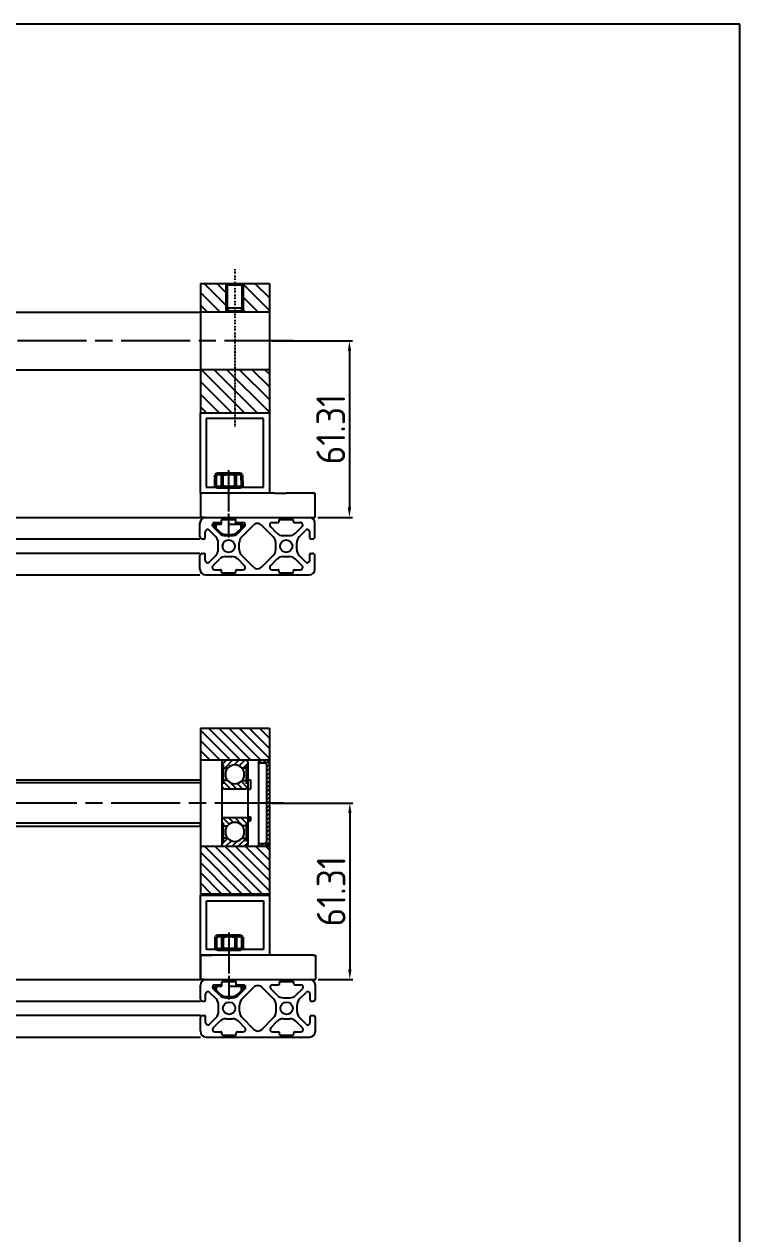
# Model space of a CAD drawing. Header units: millimetres. Extents: x 825 to 4294, y 1031 to 3282.
# Drawn here: x 4045.5 to 4294.4, y 2854.2 to 3274.6 of the extents above; entities that cross this region are included whole.
import ezdxf

# ---------------------------------------------------------------- set-up
doc = ezdxf.new("R2010")
doc.units = ezdxf.units.MM
for name, pattern in [('ACAD_ISO08W100', [36, 24, -3, 6, -3]), ('AM_ISO08W050', [18, 12, -1.5, 3, -1.5]), ('AM_ISO08W050x2', [9, 6, -0.75, 1.5, -0.75]), ('AUSGEZOGEN', [0]), ('PHL_THICK', [0]), ('STRICHPUNKT', [1, 0.5, -0.25, 0, -0.25])]:
    doc.linetypes.add(name, pattern=pattern)
for name, color, linetype, lineweight in [('AM_0N', 7, 'Continuous', 50), ('AM_5', 3, 'Continuous', 25), ('AM_7N', 4, 'AM_ISO08W050', 25), ('linie4fun', 6, 'Continuous', 25)]:
    doc.layers.add(name, color=color, linetype=linetype, lineweight=lineweight)
for name, color, linetype in [('L2STAR', 2, 'AUSGEZOGEN'), ('L5STAR', 7, 'AUSGEZOGEN'), ('M2STAR', 2, 'STRICHPUNKT'), ('osie', 221, 'ACAD_ISO08W100'), ('PROJECTION', 7, 'Continuous'), ('S2STAR', 2, 'AUSGEZOGEN')]:
    doc.layers.add(name, color=color, linetype=linetype)
doc.styles.get("Standard").update_dxf_attribs({"font": 'geniso.shx'})
doc.dimstyles.new('AM_ISO$0', dxfattribs={"dimtxt": 3.5, "dimasz": 3.5, "dimexe": 1, "dimexo": 1, "dimgap": 1.5, "dimtad": 1, "dimdsep": 46, "dimtxsty": 'Standard', "dimcen": 0, "dimclrd": 256, "dimclre": 256, "dimclrt": 2, "dimadec": 0, "dimazin": 2, "dimtp": 0.1, "dimtm": 0.1, "dimtfac": 0.71, "dimtdec": 3, "dimtmove": 0, "dimatfit": 3, "dimfxl": 1, "dimlwd": -1, "dimlwe": -1, "dimarcsym": 1})

# ---------------------------------------------------------------- blocks, each defined once
blk = doc.blocks.new('*D91')
at = {"layer": 'AM_5', "linetype": 'ByBlock', "transparency": 16777216}
for p, q in [((4131.74, 3003.85), (4159.74, 3003.85)), ((4158.74, 3000.35), (4158.74, 2946.03)), ((4147.74, 2942.53), (4159.74, 2942.53))]:
    blk.add_line(p, q, dxfattribs=at)
at = {"layer": 'AM_5', "transparency": 16777216}
for points in [[(4158.16, 3000.35), (4159.33, 3000.35), (4158.74, 3003.85)], [(4158.16, 2946.03), (4159.33, 2946.03), (4158.74, 2942.53)]]:
    blk.add_solid(points, dxfattribs=at)
at = {"layer": 'DEFPOINTS', "color": 0, "transparency": 16777216}
for p in [(4130.74, 3003.85), (4146.74, 2942.53), (4158.74, 2942.53)]:
    blk.add_point(p, dxfattribs=at)
at = {"layer": 'AM_5', "color": 2, "transparency": 16777216, "insert": (4152.24, 2973.19), "char_height": 10, "attachment_point": 5, "rotation": 90}
blk.add_mtext('61.31', dxfattribs=at)
blk = doc.blocks.new('*D92')
at = {"layer": 'AM_5', "linetype": 'ByBlock', "transparency": 16777216}
for p, q in [((4131.74, 3164.46), (4159.61, 3164.46)), ((4158.61, 3160.96), (4158.61, 3106.65)), ((4147.61, 3103.15), (4159.61, 3103.15))]:
    blk.add_line(p, q, dxfattribs=at)
at = {"layer": 'AM_5', "transparency": 16777216}
for points in [[(4158.02, 3160.96), (4159.19, 3160.96), (4158.61, 3164.46)], [(4158.02, 3106.65), (4159.19, 3106.65), (4158.61, 3103.15)]]:
    blk.add_solid(points, dxfattribs=at)
at = {"layer": 'DEFPOINTS', "color": 0, "transparency": 16777216}
for p in [(4130.74, 3164.46), (4146.61, 3103.15), (4158.61, 3103.15)]:
    blk.add_point(p, dxfattribs=at)
at = {"layer": 'AM_5', "color": 2, "transparency": 16777216, "insert": (4152.11, 3133.8), "char_height": 10, "attachment_point": 5, "rotation": 90}
blk.add_mtext('61.31', dxfattribs=at)

msp = doc.modelspace()

# ---------------------------------------------------------------- linework, layer by layer
for p, q in [((4294.37811, 3274.55207), (3453.37811, 3274.55207)), ((4294.37811, 2085.55207), (4294.37811, 3274.55207))]:
    msp.add_line(p, q)
at = {"layer": 'AM_0N'}
for p, q in [((4111.98925, 3117.95005), (4112.60884, 3118.30871)), ((4111.99375, 3113.96597), (4111.98925, 3117.95005)), ((4112.60884, 3118.30871), (4120.60884, 3118.31775)), ((4114.30375, 3113.96858), (4114.29925, 3117.95266)), ((4118.92375, 3113.9738), (4118.91924, 3117.95788)), ((4121.22924, 3117.96049), (4120.60884, 3118.31775)), ((4121.23374, 3113.97641), (4121.22924, 3117.96049)), ((4111.99375, 3113.96597), (4112.61415, 3113.60871)), ((4112.61415, 3113.60871), (4120.61415, 3113.61775)), ((4121.23374, 3113.97641), (4120.61415, 3113.61775)), ((4112.12469, 2957.34488), (4112.74428, 2957.70353)), ((4112.12919, 2953.36079), (4112.12469, 2957.34488)), ((4112.74428, 2957.70353), (4120.74428, 2957.71258)), ((4114.43919, 2953.3634), (4114.43469, 2957.34749)), ((4119.05919, 2953.36863), (4119.05469, 2957.35271)), ((4121.36468, 2957.35532), (4120.74428, 2957.71258)), ((4121.36919, 2953.37124), (4121.36468, 2957.35532)), ((4112.12919, 2953.36079), (4112.7496, 2953.00354)), ((4112.7496, 2953.00354), (4120.74959, 2953.01258)), ((4121.36919, 2953.37124), (4120.74959, 2953.01258))]:
    msp.add_line(p, q, dxfattribs=at)
for centre, radius, start, end in [((4113.14615, 3116.26695), 2.04236, 55.6262891, 115.6262891), ((4116.61747, 3110.68071), 7.63252, 72.4477897, 107.6817274), ((4120.07615, 3116.27478), 2.04236, 64.5032279, 124.5032279), ((4113.14685, 3115.65168), 2.04236, 244.5032279, 304.5032279), ((4116.60553, 3121.24575), 7.63252, 252.4477897, 287.6817274), ((4120.07684, 3115.65951), 2.04236, 235.6262891, 295.6262891), ((4113.28159, 2955.66178), 2.04236, 55.6262891, 115.6262891), ((4116.75291, 2950.07554), 7.63252, 72.4477897, 107.6817274), ((4120.21159, 2955.66961), 2.04236, 64.5032279, 124.5032279), ((4113.28229, 2955.04651), 2.04236, 244.5032279, 304.5032279), ((4116.74097, 2960.64058), 7.63252, 252.4477897, 287.6817274), ((4120.21228, 2955.05434), 2.04236, 235.6262891, 295.6262891)]:
    msp.add_arc(centre, radius, start, end, dxfattribs=at)
at = {"layer": 'AM_7N', "linetype": 'AM_ISO08W050x2'}
for p, q in [((4116.66007, 3096.21259), (4116.63373, 3119.51328)), ((4116.79551, 2935.60742), (4116.76917, 2958.90811))]:
    msp.add_line(p, q, dxfattribs=at)
at = {"layer": 'L2STAR'}
for p, q in [((4115.74329, 3183.95667), (4115.74329, 3184.45667)), ((4116.24329, 3175.45667), (4116.24329, 3184.45667)), ((4121.24329, 3175.45667), (4121.24329, 3184.45667)), ((4121.74329, 3183.95667), (4121.74329, 3184.45667)), ((4115.74329, 3174.45667), (4115.74329, 3175.95667)), ((4121.74329, 3174.45667), (4121.74329, 3175.95667))]:
    msp.add_line(p, q, dxfattribs=at)
at = {"layer": 'L5STAR'}
for p, q in [((4106.74329, 3184.45667), (4106.74329, 3139.45667)), ((4106.74329, 3184.45667), (4130.74329, 3184.45667)), ((4116.24329, 3184.45667), (4115.74329, 3183.95667)), ((4115.74329, 3183.95667), (4121.74329, 3183.95667)), ((4115.74329, 3175.95667), (4115.74329, 3183.95667)), ((4121.24329, 3184.45667), (4121.74329, 3183.95667)), ((4121.74329, 3175.95667), (4121.74329, 3183.95667)), ((4130.74329, 3184.45667), (4130.74329, 3139.45667)), ((4130.74329, 3174.45667), (4106.74329, 3174.45667)), ((4115.74329, 3175.95667), (4116.74329, 3174.95667)), ((4115.74329, 3175.95667), (4121.74329, 3175.95667)), ((4116.24329, 3174.45667), (4116.24329, 3175.45667)), ((4116.74329, 3174.95667), (4120.74329, 3174.95667)), ((4121.74329, 3175.95667), (4120.74329, 3174.95667)), ((4121.24329, 3174.45667), (4121.24329, 3175.45667)), ((4130.74329, 3154.45667), (4106.74329, 3154.45667)), ((4106.74329, 3139.45667), (4130.74329, 3139.45667)), ((4106.74329, 3029.845), (4106.74329, 2971.845)), ((4106.74329, 3029.845), (4130.74329, 3029.845)), ((4130.74329, 3029.845), (4130.74329, 2971.845)), ((4106.74329, 3018.845), (4130.74329, 3018.845)), ((4127.44329, 3018.845), (4126.94329, 3018.345)), ((4114.24329, 3018.245), (4114.24329, 3015.99787)), ((4114.24329, 3015.99787), (4114.24329, 3011.69213)), ((4114.24329, 3015.99787), (4116.24226, 3015.99787)), ((4114.84329, 3010.545), (4114.84329, 3017.145)), ((4123.24329, 3015.99787), (4121.24432, 3015.99787)), ((4122.64329, 3017.145), (4122.64329, 3010.545)), ((4123.24329, 3018.245), (4123.24329, 2989.445)), ((4126.94329, 3018.345), (4126.94329, 2989.345)), ((4126.94329, 3017.845), (4129.24329, 3017.845)), ((4129.74329, 3017.345), (4129.74329, 2990.345)), ((4116.24226, 3011.69213), (4114.24329, 3011.69213)), ((4114.24329, 3011.69213), (4114.24329, 3009.445)), ((4121.24432, 3011.69213), (4123.24329, 3011.69213)), ((4123.24329, 3011.9102), (4124.24329, 3011.9102)), ((4124.24329, 3011.9102), (4124.24329, 3008.645)), ((4114.24329, 3009.445), (4114.24329, 2998.245)), ((4114.84329, 3008.845), (4122.64329, 3008.845)), ((4123.24329, 3008.645), (4124.24329, 3008.645)), ((4114.24329, 2998.245), (4114.24329, 2995.99787)), ((4114.84329, 2998.845), (4122.64329, 2998.845)), ((4123.24329, 2999.045), (4124.24329, 2999.045)), ((4123.24329, 2997.645), (4124.24329, 2997.645)), ((4124.24329, 2999.045), (4124.24329, 2997.645)), ((4114.24329, 2995.99787), (4116.24226, 2995.99787)), ((4114.24329, 2995.99787), (4114.24329, 2991.69213)), ((4114.84329, 2990.545), (4114.84329, 2997.145)), ((4123.24329, 2995.99787), (4121.24432, 2995.99787)), ((4122.64329, 2997.145), (4122.64329, 2990.545)), ((4116.24226, 2991.69213), (4114.24329, 2991.69213)), ((4114.24329, 2991.69213), (4114.24329, 2989.445)), ((4121.24432, 2991.69213), (4123.24329, 2991.69213)), ((4126.94329, 2989.845), (4129.24329, 2989.845)), ((4127.44329, 2988.845), (4126.94329, 2989.345)), ((4106.74329, 2988.845), (4130.74329, 2988.845)), ((4106.74329, 2972.345), (4130.74329, 2972.345)), ((4106.74329, 2971.845), (4130.74329, 2971.845))]:
    msp.add_line(p, q, dxfattribs=at)
at = {"layer": 'L5STAR', "color": 2}
msp.add_line((4114.27142, 2991.69213), (4114.24329, 2991.664), dxfattribs=at)
at = {"layer": 'L5STAR'}
for centre, radius, start, end in [((4114.84329, 3018.245), 0.6, 90, 180), ((4122.64329, 3018.245), 0.6, 0, 90), ((4129.24329, 3017.345), 1.5, 0, 90), ((4118.74329, 3013.845), 3.3, 139.2783329, 220.7216671), ((4118.74329, 3013.845), 3.3, 40.7216671, 139.2783329), ((4118.74329, 3013.845), 3.3, 319.2783329, 40.7216671), ((4129.24329, 3017.345), 0.5, 0, 90), ((4118.74329, 3013.845), 3.3, 220.7216671, 319.2783329), ((4114.84329, 3009.445), 0.6, 180, 270), ((4122.64329, 3009.445), 0.6, 270, 0), ((4114.84329, 2998.245), 0.6, 90, 180), ((4122.64329, 2998.245), 0.6, 0, 90), ((4118.74329, 2993.845), 3.3, 139.2783329, 220.7216671), ((4118.74329, 2993.845), 3.3, 40.7216671, 139.2783329), ((4118.74329, 2993.845), 3.3, 319.2783329, 40.7216671), ((4114.84329, 2989.445), 0.6, 180, 270), ((4118.74329, 2993.845), 3.3, 220.7216671, 319.2783329), ((4122.64329, 2989.445), 0.6, 270, 0), ((4129.24329, 2990.345), 1.5, 270, 0), ((4129.24329, 2990.345), 0.5, 270, 0)]:
    msp.add_arc(centre, radius, start, end, dxfattribs=at)
at = {"layer": 'linie4fun'}
for p, q in [((3810.74329, 3174.45667), (4106.74329, 3174.45667)), ((3810.74329, 3154.45667), (4106.74329, 3154.45667)), ((4106.74329, 3139.45667), (4130.74329, 3139.4944)), ((4106.74329, 3111.61147), (4106.74329, 3139.45667)), ((4108.74329, 3137.45667), (4108.74329, 3113.61147)), ((4128.74329, 3137.45667), (4108.74329, 3137.45667)), ((4108.74329, 3137.45667), (4108.74329, 3113.61147)), ((4128.74329, 3113.61147), (4128.74329, 3137.45667)), ((4130.74329, 3139.4944), (4130.74329, 3111.61147)), ((4106.74329, 3111.61147), (4106.74329, 3115.61147)), ((4106.74329, 3111.61147), (4106.74329, 3113.61147)), ((4106.74329, 3111.61147), (4106.74329, 3103.14509)), ((4132.59718, 3111.61147), (4106.74329, 3111.61147)), ((4108.74329, 3113.61147), (4128.74329, 3113.61147)), ((4132.59718, 3111.61147), (4122.60503, 3111.61147)), ((4132.59718, 3111.61147), (4136.60503, 3111.61147)), ((4146.60503, 3111.61147), (4136.60503, 3111.61147)), ((4145.82904, 3111.61147), (4136.60503, 3111.61147)), ((4145.82904, 3111.61147), (4146.60503, 3111.61147)), ((4146.60503, 3111.61147), (4146.60503, 3103.14509)), ((3810.74329, 3103.14509), (4106.60503, 3103.14509)), ((4106.74329, 3103.14509), (4106.60503, 3103.14509)), ((4108.10503, 3103.14509), (4106.74329, 3103.14509)), ((4108.10503, 3103.14509), (4145.10503, 3103.14509)), ((4145.10503, 3103.14509), (4146.60503, 3103.14509)), ((3810.50897, 3095.87941), (4106.60503, 3095.64509)), ((4106.60503, 3090.64509), (3810.50897, 3090.41078)), ((3810.72522, 3083.14509), (4106.60503, 3083.14509)), ((4106.74329, 3011.845), (3982.78887, 3011.845)), ((4106.74329, 3010.845), (3982.78887, 3010.845)), ((4106.74329, 3011.845), (4106.74329, 2995.845)), ((4106.74329, 3011.845), (4106.74329, 3010.845)), ((4106.82952, 2996.84128), (3982.78887, 2996.84128)), ((3982.78887, 2995.845), (4106.74329, 2995.845)), ((4106.74329, 2995.845), (4106.82952, 2996.84128)), ((4106.74329, 2942.5334), (4106.74329, 2971.845)), ((4108.88155, 2952.99977), (4108.88155, 2969.845)), ((4108.88155, 2969.845), (4128.74329, 2969.845)), ((4128.74329, 2969.845), (4128.74329, 2952.99977)), ((4130.74329, 2971.845), (4130.74329, 2950.99977)), ((4128.74329, 2952.99977), (4108.88155, 2952.99977)), ((4128.74329, 2952.99977), (4108.88155, 2952.99977)), ((4106.88155, 2950.99977), (4106.74329, 2950.99977)), ((4106.74329, 2950.99977), (4106.74329, 2942.5334)), ((4106.74329, 2950.99977), (4110.74329, 2950.99977)), ((4145.9673, 2950.99977), (4106.88155, 2950.99977)), ((4106.88155, 2950.99977), (4108.88155, 2950.99977)), ((4145.9673, 2950.99977), (4146.74329, 2950.99977)), ((4146.74329, 2950.99977), (4146.74329, 2942.5334)), ((3812.82904, 2942.49977), (4106.74329, 2942.5334)), ((4106.88155, 2942.5334), (4106.74329, 2942.5334)), ((4108.24329, 2942.5334), (4106.88155, 2942.5334)), ((4108.24329, 2942.5334), (4145.24329, 2942.5334)), ((4145.24329, 2942.5334), (4146.74329, 2942.5334)), ((3812.82904, 2935.0334), (4106.74329, 2935.0334)), ((4106.74329, 2930.0334), (3812.59473, 2929.79908)), ((3812.89788, 2922.5334), (4106.74329, 2922.5334))]:
    msp.add_line(p, q, dxfattribs=at)
at = {"layer": 'linie4fun', "linetype": 'PHL_THICK'}
for p, q in [((4108.60503, 3103.14509), (4144.60503, 3103.14509)), ((4106.60503, 3096.44509), (4106.60503, 3101.14509)), ((4112.07635, 3096.40098), (4109.82605, 3098.65128)), ((4113.34914, 3097.67377), (4111.09884, 3099.92408)), ((4111.68744, 3101.34509), (4113.80503, 3101.34509)), ((4114.10503, 3101.64509), (4114.10503, 3102.14509)), ((4114.40503, 3102.44509), (4118.80503, 3102.44509)), ((4119.10503, 3101.64509), (4119.10503, 3102.14509)), ((4119.40503, 3101.34509), (4121.52262, 3101.34509)), ((4119.86092, 3097.67377), (4122.11122, 3099.92408)), ((4121.13371, 3096.40098), (4125.19082, 3100.45809)), ((4132.07635, 3096.40098), (4128.01924, 3100.45809)), ((4133.34914, 3097.67377), (4131.09884, 3099.92408)), ((4131.68744, 3101.34509), (4133.80503, 3101.34509)), ((4134.10503, 3101.64509), (4134.10503, 3102.14509)), ((4134.40503, 3102.44509), (4138.80503, 3102.44509)), ((4139.10503, 3101.64509), (4139.10503, 3102.14509)), ((4139.40503, 3101.34509), (4141.52262, 3101.34509)), ((4139.86092, 3097.67377), (4142.11122, 3099.92408)), ((4141.13371, 3096.40098), (4143.38401, 3098.65128)), ((4146.60503, 3096.44509), (4146.60503, 3101.14509)), ((4107.40503, 3095.64509), (4108.10503, 3095.64509)), ((4108.40503, 3095.94509), (4108.40503, 3098.06268)), ((4112.95503, 3092.01053), (4112.95503, 3094.27966)), ((4115.47046, 3096.79509), (4117.7396, 3096.79509)), ((4120.25503, 3092.01053), (4120.25503, 3094.27966)), ((4132.95503, 3092.01053), (4132.95503, 3094.27966)), ((4135.47046, 3096.79509), (4137.7396, 3096.79509)), ((4140.25503, 3092.01053), (4140.25503, 3094.27966)), ((4144.80503, 3095.94509), (4144.80503, 3098.06268)), ((4145.10503, 3095.64509), (4145.80503, 3095.64509)), ((4107.40503, 3090.64509), (4108.10503, 3090.64509)), ((4108.40503, 3088.2275), (4108.40503, 3090.34509)), ((4144.80503, 3088.2275), (4144.80503, 3090.34509)), ((4145.10503, 3090.64509), (4145.80503, 3090.64509)), ((4106.60503, 3085.14509), (4106.60503, 3089.84509)), ((4109.82605, 3087.6389), (4112.07635, 3089.8892)), ((4111.09884, 3086.36611), (4113.34914, 3088.61641)), ((4115.47046, 3089.49509), (4117.7396, 3089.49509)), ((4122.11122, 3086.36611), (4119.86092, 3088.61641)), ((4125.19082, 3085.8321), (4121.13371, 3089.88921)), ((4128.01924, 3085.8321), (4132.07635, 3089.88921)), ((4131.09884, 3086.36611), (4133.34914, 3088.61641)), ((4135.47046, 3089.49509), (4137.7396, 3089.49509)), ((4142.11122, 3086.36611), (4139.86092, 3088.61641)), ((4143.38401, 3087.6389), (4141.13371, 3089.8892)), ((4146.60503, 3085.14509), (4146.60503, 3089.84509)), ((4108.60503, 3083.14509), (4144.60503, 3083.14509)), ((4111.68744, 3084.94509), (4113.80503, 3084.94509)), ((4114.10503, 3084.14509), (4114.10503, 3084.64509)), ((4114.40503, 3083.84509), (4118.80503, 3083.84509)), ((4119.10503, 3084.14509), (4119.10503, 3084.64509)), ((4119.40503, 3084.94509), (4121.52262, 3084.94509)), ((4131.68744, 3084.94509), (4133.80503, 3084.94509)), ((4134.10503, 3084.14509), (4134.10503, 3084.64509)), ((4134.40503, 3083.84509), (4138.80503, 3083.84509)), ((4139.10503, 3084.14509), (4139.10503, 3084.64509)), ((4139.40503, 3084.94509), (4141.52262, 3084.94509)), ((4106.74329, 2935.8334), (4106.74329, 2940.5334)), ((4108.74329, 2942.5334), (4144.74329, 2942.5334)), ((4113.4874, 2937.06208), (4111.2371, 2939.31238)), ((4111.8257, 2940.7334), (4113.94329, 2940.7334)), ((4114.24329, 2941.0334), (4114.24329, 2941.5334)), ((4114.54329, 2941.8334), (4118.94329, 2941.8334)), ((4119.24329, 2941.0334), (4119.24329, 2941.5334)), ((4119.54329, 2940.7334), (4121.66088, 2940.7334)), ((4119.99918, 2937.06208), (4122.24948, 2939.31238)), ((4121.27197, 2935.78929), (4125.32907, 2939.84639)), ((4132.21461, 2935.78929), (4128.1575, 2939.84639)), ((4133.4874, 2937.06208), (4131.2371, 2939.31238)), ((4131.8257, 2940.7334), (4133.94329, 2940.7334)), ((4134.24329, 2941.0334), (4134.24329, 2941.5334)), ((4134.54329, 2941.8334), (4138.94329, 2941.8334)), ((4139.24329, 2941.0334), (4139.24329, 2941.5334)), ((4139.54329, 2940.7334), (4141.66088, 2940.7334)), ((4139.99918, 2937.06208), (4142.24948, 2939.31238)), ((4146.74329, 2935.8334), (4146.74329, 2940.5334)), ((4107.54329, 2935.0334), (4108.24329, 2935.0334)), ((4108.54329, 2935.3334), (4108.54329, 2937.45099)), ((4112.21461, 2935.78929), (4109.9643, 2938.03959)), ((4115.60872, 2936.1834), (4117.87786, 2936.1834)), ((4135.60872, 2936.1834), (4137.87786, 2936.1834)), ((4141.27197, 2935.78929), (4143.52227, 2938.03959)), ((4144.94329, 2935.3334), (4144.94329, 2937.45099)), ((4145.24329, 2935.0334), (4145.94329, 2935.0334)), ((4113.09329, 2931.39883), (4113.09329, 2933.66796)), ((4120.39329, 2931.39883), (4120.39329, 2933.66796)), ((4133.09329, 2931.39883), (4133.09329, 2933.66796)), ((4140.39329, 2931.39883), (4140.39329, 2933.66796)), ((4106.74329, 2924.5334), (4106.74329, 2929.2334)), ((4107.54329, 2930.0334), (4108.24329, 2930.0334)), ((4108.54329, 2927.61581), (4108.54329, 2929.7334)), ((4109.9643, 2927.02721), (4112.21461, 2929.27751)), ((4111.2371, 2925.75441), (4113.4874, 2928.00472)), ((4115.60872, 2928.8834), (4117.87786, 2928.8834)), ((4122.24948, 2925.75441), (4119.99918, 2928.00472)), ((4125.32907, 2925.2204), (4121.27197, 2929.27751)), ((4128.1575, 2925.2204), (4132.21461, 2929.27751)), ((4131.2371, 2925.75441), (4133.4874, 2928.00472)), ((4135.60872, 2928.8834), (4137.87786, 2928.8834)), ((4142.24948, 2925.75441), (4139.99918, 2928.00472)), ((4143.52227, 2927.02721), (4141.27197, 2929.27751)), ((4144.94329, 2927.61581), (4144.94329, 2929.7334)), ((4145.24329, 2930.0334), (4145.94329, 2930.0334)), ((4146.74329, 2924.5334), (4146.74329, 2929.2334)), ((4108.74329, 2922.5334), (4144.74329, 2922.5334)), ((4111.8257, 2924.3334), (4113.94329, 2924.3334)), ((4114.24329, 2923.5334), (4114.24329, 2924.0334)), ((4114.54329, 2923.2334), (4118.94329, 2923.2334)), ((4119.24329, 2923.5334), (4119.24329, 2924.0334)), ((4119.54329, 2924.3334), (4121.66088, 2924.3334)), ((4131.8257, 2924.3334), (4133.94329, 2924.3334)), ((4134.24329, 2923.5334), (4134.24329, 2924.0334)), ((4134.54329, 2923.2334), (4138.94329, 2923.2334)), ((4139.24329, 2923.5334), (4139.24329, 2924.0334)), ((4139.54329, 2924.3334), (4141.66088, 2924.3334))]:
    msp.add_line(p, q, dxfattribs=at)
for centre in [(4116.60503, 3093.14509), (4136.60503, 3093.14509), (4116.74329, 2932.5334), (4136.74329, 2932.5334)]:
    msp.add_circle(centre, 2.15, dxfattribs=at)
for centre, radius, start, end in [((4108.60503, 3101.14509), 2, 90, 180), ((4144.60503, 3101.14509), 2, 0, 90), ((4109.23744, 3098.06268), 0.83241, 44.999975, 180), ((4111.68744, 3100.51268), 0.83241, 89.9999893, 225.0000013), ((4113.80503, 3101.64509), 0.3, 269.9999636, 0), ((4114.40503, 3102.14509), 0.3, 89.9999636, 180), ((4118.80503, 3102.14509), 0.3, 0, 90.0000307), ((4119.40503, 3101.64509), 0.3, 180, 270.0000422), ((4121.52262, 3100.51268), 0.83241, 315.0000002, 90.0000087), ((4126.60503, 3099.04387), 2, 44.9999971, 135.0000044), ((4131.68744, 3100.51268), 0.83241, 89.9999893, 225.0000013), ((4133.80503, 3101.64509), 0.3, 269.9999636, 0), ((4134.40503, 3102.14509), 0.3, 89.9999636, 180), ((4138.80503, 3102.14509), 0.3, 0, 90.0000307), ((4139.40503, 3101.64509), 0.3, 180, 270.0000422), ((4141.52262, 3100.51268), 0.83241, 315.0000002, 90.0000087), ((4143.97262, 3098.06268), 0.83241, 0, 135.0000245), ((4107.40503, 3096.44509), 0.8, 180, 269.9999454), ((4108.10503, 3095.94509), 0.3, 270, 0), ((4109.95503, 3094.27966), 3, 0, 45.0000033), ((4115.47046, 3099.79509), 3, 225.0000033, 269.9999973), ((4117.7396, 3099.79509), 3, 270.0000033, 315.0000036), ((4123.25503, 3094.27966), 3, 135.0000005, 180), ((4129.95503, 3094.27966), 3, 0, 45.0000005), ((4135.47046, 3099.79509), 3, 224.9999968, 269.9999973), ((4137.7396, 3099.79509), 3, 270.0000033, 314.9999972), ((4143.25503, 3094.27966), 3, 134.9999965, 180), ((4145.10503, 3095.94509), 0.3, 180, 270), ((4145.80503, 3096.44509), 0.8, 270.0000546, 0), ((4107.40503, 3089.84509), 0.8, 90.0000546, 180), ((4108.10503, 3090.34509), 0.3, 0, 90), ((4109.95503, 3092.01053), 3, 314.9999965, 0), ((4123.25503, 3092.01053), 3, 180, 224.999999), ((4129.95503, 3092.01053), 3, 315, 0), ((4143.25503, 3092.01053), 3, 180, 225.0000033), ((4145.10503, 3090.34509), 0.3, 90, 180), ((4145.80503, 3089.84509), 0.8, 0, 89.9999454), ((4109.23744, 3088.2275), 0.83241, 180, 315.0000245), ((4111.68744, 3085.7775), 0.83241, 135.0000002, 270.0000087), ((4115.47046, 3086.49509), 3, 90.0000033, 134.9999972), ((4117.7396, 3086.49509), 3, 44.9999968, 89.9999973), ((4121.52262, 3085.7775), 0.83241, 269.9999893, 45.0000013), ((4126.60503, 3087.24631), 2, 224.9999998, 314.9999987), ((4131.68744, 3085.7775), 0.83241, 135.0000002, 270.0000087), ((4135.47046, 3086.49509), 3, 90.0000033, 135.0000036), ((4137.7396, 3086.49509), 3, 45.0000033, 89.9999973), ((4141.52262, 3085.7775), 0.83241, 269.9999893, 45.0000013), ((4143.97262, 3088.2275), 0.83241, 224.999975, 0), ((4108.60503, 3085.14509), 2, 180, 270), ((4113.80503, 3084.64509), 0.3, 0, 90.0000422), ((4114.40503, 3084.14509), 0.3, 180, 270.0000307), ((4118.80503, 3084.14509), 0.3, 269.9999636, 0), ((4119.40503, 3084.64509), 0.3, 89.9999636, 180), ((4133.80503, 3084.64509), 0.3, 0, 90.0000422), ((4134.40503, 3084.14509), 0.3, 180, 270.0000307), ((4138.80503, 3084.14509), 0.3, 269.9999636, 0), ((4139.40503, 3084.64509), 0.3, 89.9999636, 180), ((4144.60503, 3085.14509), 2, 270, 0), ((4108.74329, 2940.5334), 2, 90, 180), ((4111.8257, 2939.90099), 0.83241, 89.9999893, 225.0000013), ((4113.94329, 2941.0334), 0.3, 269.9999636, 0), ((4114.54329, 2941.5334), 0.3, 89.9999636, 180), ((4118.94329, 2941.5334), 0.3, 0, 90.0000307), ((4119.54329, 2941.0334), 0.3, 180, 270.0000422), ((4121.66088, 2939.90099), 0.83241, 315.0000002, 90.0000087), ((4126.74329, 2938.43218), 2, 44.9999971, 135.0000044), ((4131.8257, 2939.90099), 0.83241, 89.9999893, 225.0000013), ((4133.94329, 2941.0334), 0.3, 269.9999636, 0), ((4134.54329, 2941.5334), 0.3, 89.9999636, 180), ((4138.94329, 2941.5334), 0.3, 0, 90.0000307), ((4139.54329, 2941.0334), 0.3, 180, 270.0000422), ((4141.66088, 2939.90099), 0.83241, 315.0000002, 90.0000087), ((4144.74329, 2940.5334), 2, 0, 90), ((4107.54329, 2935.8334), 0.8, 180, 269.9999454), ((4108.24329, 2935.3334), 0.3, 270, 0), ((4109.3757, 2937.45099), 0.83241, 44.999975, 180), ((4110.09329, 2933.66796), 3, 0, 45.0000033), ((4115.60872, 2939.1834), 3, 225.0000033, 269.9999973), ((4117.87786, 2939.1834), 3, 270.0000033, 315.0000036), ((4123.39329, 2933.66796), 3, 135.0000005, 180), ((4130.09329, 2933.66796), 3, 0, 45.0000005), ((4135.60872, 2939.1834), 3, 224.9999968, 269.9999973), ((4137.87786, 2939.1834), 3, 270.0000033, 314.9999972), ((4143.39329, 2933.66796), 3, 134.9999965, 180), ((4144.11088, 2937.45099), 0.83241, 0, 135.0000245), ((4145.24329, 2935.3334), 0.3, 180, 270), ((4145.94329, 2935.8334), 0.8, 270.0000546, 0), ((4110.09329, 2931.39883), 3, 314.9999965, 0), ((4123.39329, 2931.39883), 3, 180, 224.999999), ((4130.09329, 2931.39883), 3, 315, 0), ((4143.39329, 2931.39883), 3, 180, 225.0000033), ((4107.54329, 2929.2334), 0.8, 90.0000546, 180), ((4108.24329, 2929.7334), 0.3, 0, 90), ((4109.3757, 2927.61581), 0.83241, 180, 315.0000245), ((4115.60872, 2925.8834), 3, 90.0000033, 134.9999972), ((4117.87786, 2925.8834), 3, 44.9999968, 89.9999973), ((4135.60872, 2925.8834), 3, 90.0000033, 135.0000036), ((4137.87786, 2925.8834), 3, 45.0000033, 89.9999973), ((4144.11088, 2927.61581), 0.83241, 224.999975, 0), ((4145.24329, 2929.7334), 0.3, 90, 180), ((4145.94329, 2929.2334), 0.8, 0, 89.9999454), ((4108.74329, 2924.5334), 2, 180, 270), ((4111.8257, 2925.16581), 0.83241, 135.0000002, 270.0000087), ((4113.94329, 2924.0334), 0.3, 0, 90.0000422), ((4114.54329, 2923.5334), 0.3, 180, 270.0000307), ((4118.94329, 2923.5334), 0.3, 269.9999636, 0), ((4119.54329, 2924.0334), 0.3, 89.9999636, 180), ((4121.66088, 2925.16581), 0.83241, 269.9999893, 45.0000013), ((4126.74329, 2926.63462), 2, 224.9999998, 314.9999987), ((4131.8257, 2925.16581), 0.83241, 135.0000002, 270.0000087), ((4133.94329, 2924.0334), 0.3, 0, 90.0000422), ((4134.54329, 2923.5334), 0.3, 180, 270.0000307), ((4138.94329, 2923.5334), 0.3, 269.9999636, 0), ((4139.54329, 2924.0334), 0.3, 89.9999636, 180), ((4141.66088, 2925.16581), 0.83241, 269.9999893, 45.0000013), ((4144.74329, 2924.5334), 2, 270, 0)]:
    msp.add_arc(centre, radius, start, end, dxfattribs=at)
at = {"layer": 'M2STAR'}
msp.add_line((4118.74329, 3189.45667), (4118.74329, 3134.45667), dxfattribs=at)
at = {"layer": 'osie'}
for p, q in [((4139.18853, 3164.45667), (3774.70764, 3164.45667)), ((4135.74329, 3003.845), (3761.88237, 3003.845))]:
    msp.add_line(p, q, dxfattribs=at)
at = {"layer": 'PROJECTION', "color": 7, "linetype": 'PHL_THICK'}
for p, q in [((4111.5969, 3100.84133), (4112.26677, 3100.84133)), ((4111.5969, 3100.04839), (4111.5969, 3100.84133)), ((4111.59891, 3100.01675), (4111.5969, 3100.04839)), ((4111.60533, 3099.98418), (4111.59891, 3100.01675)), ((4111.6163, 3099.95183), (4111.60533, 3099.98418)), ((4111.63185, 3099.92089), (4111.6163, 3099.95183)), ((4111.65148, 3099.89247), (4111.63185, 3099.92089)), ((4111.67437, 3099.86746), (4111.65148, 3099.89247)), ((4112.26677, 3099.30258), (4111.67437, 3099.86746)), ((4112.26677, 3100.84133), (4114.0969, 3100.84133)), ((4112.26677, 3099.30258), (4112.26677, 3100.84133)), ((4113.55919, 3098.07019), (4112.26677, 3099.30258)), ((4114.0969, 3100.84133), (4114.0969, 3102.19133)), ((4114.3469, 3102.44133), (4118.8469, 3102.44133)), ((4116.6469, 3100.84133), (4121.5969, 3100.84133)), ((4118.89804, 3102.43617), (4118.8469, 3102.44133)), ((4118.94428, 3102.42176), (4118.89804, 3102.43617)), ((4118.9852, 3102.39959), (4118.94428, 3102.42176)), ((4119.0199, 3102.37181), (4118.9852, 3102.39959)), ((4119.04823, 3102.33952), (4119.0199, 3102.37181)), ((4119.06987, 3102.30416), (4119.04823, 3102.33952)), ((4119.08504, 3102.26689), (4119.06987, 3102.30416)), ((4119.09397, 3102.2289), (4119.08504, 3102.26689)), ((4119.0969, 3102.19133), (4119.09397, 3102.2289)), ((4119.0969, 3100.84133), (4119.0969, 3102.19133)), ((4119.6346, 3098.07019), (4120.92703, 3099.30258)), ((4120.92703, 3099.30258), (4120.92703, 3100.84133)), ((4120.92703, 3099.30258), (4121.51942, 3099.86746)), ((4121.51939, 3099.86744), (4121.54365, 3099.89417)), ((4121.54365, 3099.89417), (4121.5632, 3099.9232)), ((4121.5632, 3099.9232), (4121.57837, 3099.95393)), ((4121.57837, 3099.95393), (4121.58866, 3099.98537)), ((4121.58866, 3099.98537), (4121.59486, 3100.01711)), ((4121.59486, 3100.01711), (4121.5969, 3100.04839)), ((4121.5969, 3100.04839), (4121.5969, 3100.84133)), ((4115.62949, 3097.24133), (4117.56431, 3097.24133)), ((4111.73234, 2940.23616), (4112.40221, 2940.23616)), ((4111.73234, 2939.44321), (4111.73234, 2940.23616)), ((4111.73435, 2939.41158), (4111.73234, 2939.44321)), ((4111.74078, 2939.379), (4111.73435, 2939.41158)), ((4111.75174, 2939.34666), (4111.74078, 2939.379)), ((4111.76729, 2939.31572), (4111.75174, 2939.34666)), ((4111.78692, 2939.2873), (4111.76729, 2939.31572)), ((4111.80982, 2939.26228), (4111.78692, 2939.2873)), ((4112.40221, 2938.6974), (4111.80982, 2939.26228)), ((4112.40221, 2940.23616), (4114.23234, 2940.23616)), ((4112.40221, 2938.6974), (4112.40221, 2940.23616)), ((4113.69463, 2937.46501), (4112.40221, 2938.6974)), ((4114.23234, 2940.23616), (4114.23234, 2941.58616)), ((4114.48234, 2941.83616), (4118.98234, 2941.83616)), ((4116.78234, 2940.23616), (4121.73234, 2940.23616)), ((4119.03348, 2941.83099), (4118.98234, 2941.83616)), ((4119.07972, 2941.81659), (4119.03348, 2941.83099)), ((4119.12064, 2941.79442), (4119.07972, 2941.81659)), ((4119.15534, 2941.76663), (4119.12064, 2941.79442)), ((4119.18367, 2941.73434), (4119.15534, 2941.76663)), ((4119.20531, 2941.69898), (4119.18367, 2941.73434)), ((4119.22048, 2941.66172), (4119.20531, 2941.69898)), ((4119.22941, 2941.62373), (4119.22048, 2941.66172)), ((4119.23234, 2941.58616), (4119.22941, 2941.62373)), ((4119.23234, 2940.23616), (4119.23234, 2941.58616)), ((4119.77005, 2937.46501), (4121.06247, 2938.6974)), ((4121.06247, 2938.6974), (4121.06247, 2940.23616)), ((4121.06247, 2938.6974), (4121.65486, 2939.26228)), ((4121.65483, 2939.26227), (4121.6791, 2939.28899)), ((4121.6791, 2939.28899), (4121.69864, 2939.31803)), ((4121.69864, 2939.31803), (4121.71381, 2939.34876)), ((4121.71381, 2939.34876), (4121.72411, 2939.3802)), ((4121.72411, 2939.3802), (4121.73031, 2939.41193)), ((4121.73031, 2939.41193), (4121.73234, 2939.44321)), ((4121.73234, 2939.44321), (4121.73234, 2940.23616)), ((4115.76493, 2936.63616), (4117.69975, 2936.63616))]:
    msp.add_line(p, q, dxfattribs=at)
for centre, radius, start, end in [((4114.3469, 3102.19133), 0.25, 90, 180), ((4115.62949, 3100.24133), 3, 226.3620774, 269.9999998), ((4117.56431, 3100.24133), 3, 270.0000002, 313.6379226), ((4114.48234, 2941.58616), 0.25, 90, 180), ((4115.76493, 2939.63616), 3, 226.3620774, 269.9999998), ((4117.69975, 2939.63616), 3, 270.0000002, 313.6379226)]:
    msp.add_arc(centre, radius, start, end, dxfattribs=at)
at = {"layer": 'S2STAR'}
for p, q in [((4115.74329, 3176.7754), (4108.06202, 3184.45667)), ((4115.74329, 3181.19482), (4112.48144, 3184.45667)), ((4130.74329, 3175.03365), (4121.74329, 3184.03365)), ((4130.74329, 3179.45307), (4125.73969, 3184.45667)), ((4113.64261, 3174.45667), (4106.74329, 3181.35598)), ((4126.90086, 3174.45667), (4121.74329, 3179.61424)), ((4109.22319, 3174.45667), (4106.74329, 3176.93657)), ((4122.48144, 3174.45667), (4121.36236, 3175.57574)), ((4122.1261, 3139.45667), (4107.1261, 3154.45667)), ((4126.54552, 3139.45667), (4111.54552, 3154.45667)), ((4130.74329, 3139.67831), (4115.96494, 3154.45667)), ((4130.74329, 3144.09773), (4120.38435, 3154.45667)), ((4130.74329, 3148.51715), (4124.80377, 3154.45667)), ((4130.74329, 3152.93657), (4129.22319, 3154.45667)), ((4117.70668, 3139.45667), (4106.74329, 3150.42006)), ((4113.28727, 3139.45667), (4106.74329, 3146.00065)), ((4108.86785, 3139.45667), (4106.74329, 3141.58123)), ((4117.09487, 3018.845), (4106.74329, 3029.19659)), ((4120.63041, 3018.845), (4109.63041, 3029.845)), ((4124.16594, 3018.845), (4113.16594, 3029.845)), ((4127.70147, 3018.845), (4116.70147, 3029.845)), ((4130.74329, 3019.33872), (4120.23701, 3029.845)), ((4130.74329, 3022.87426), (4123.77254, 3029.845)), ((4130.74329, 3026.40979), (4127.30808, 3029.845)), ((4113.55934, 3018.845), (4106.74329, 3025.66105)), ((4110.0238, 3018.845), (4106.74329, 3022.12552)), ((4115.96845, 3018.845), (4114.24329, 3017.11984)), ((4118.08977, 3018.845), (4115.24264, 3015.99787)), ((4120.21109, 3018.845), (4118.50219, 3017.13611)), ((4122.33241, 3018.845), (4120.26202, 3016.77462)), ((4127.09497, 3017.845), (4128.09497, 3018.845)), ((4128.50919, 3017.845), (4129.48894, 3018.82475)), ((4123.24329, 3017.63456), (4121.6066, 3015.99787)), ((4129.67524, 3017.59684), (4130.39018, 3018.31177)), ((4129.74329, 3016.25067), (4130.74329, 3017.25067)), ((4129.74329, 3014.83646), (4130.74329, 3015.83646)), ((4129.74329, 3013.42225), (4130.74329, 3014.42225)), ((4117.18165, 3008.845), (4114.33452, 3011.69213)), ((4119.30297, 3008.845), (4117.24131, 3010.90666)), ((4121.42429, 3008.845), (4119.60871, 3010.66059)), ((4123.19086, 3009.19975), (4120.97572, 3011.41489)), ((4123.24329, 3011.26865), (4122.8198, 3011.69213)), ((4129.74329, 3012.00803), (4130.74329, 3013.00803)), ((4129.74329, 3010.59382), (4130.74329, 3011.59382)), ((4129.74329, 3009.17961), (4130.74329, 3010.17961)), ((4115.06033, 3008.845), (4114.24329, 3009.66205)), ((4129.74329, 3007.76539), (4130.74329, 3008.76539)), ((4129.74329, 3006.35118), (4130.74329, 3007.35118)), ((4129.74329, 3004.93697), (4130.74329, 3005.93697)), ((4129.74329, 3003.50879), (4130.74329, 3004.50879)), ((4129.74329, 3002.10854), (4130.74329, 3003.10854)), ((4129.74329, 3000.69433), (4130.74329, 3001.69433)), ((4116.79232, 2996.50641), (4114.53752, 2998.76122)), ((4118.30447, 2997.11558), (4116.57505, 2998.845)), ((4121.5435, 2995.99787), (4118.69637, 2998.845)), ((4123.24329, 2996.41941), (4120.81769, 2998.845)), ((4123.24329, 2998.56282), (4123.72547, 2999.045)), ((4123.24329, 2997.67894), (4124.24329, 2998.67894)), ((4124.09323, 2997.645), (4124.24329, 2997.79506)), ((4129.74329, 2999.28011), (4130.74329, 3000.28011)), ((4129.74329, 2997.8659), (4130.74329, 2998.8659)), ((4129.74329, 2996.45168), (4130.74329, 2997.45168)), ((4115.17954, 2995.99787), (4114.24329, 2996.93412)), ((4129.74329, 2995.03747), (4130.74329, 2996.03747)), ((4129.74329, 2993.62326), (4130.74329, 2994.62326)), ((4129.74329, 2992.20904), (4130.74329, 2993.20904)), ((4116.31318, 2991.61257), (4114.24329, 2989.54268)), ((4117.57919, 2990.75726), (4115.66693, 2988.845)), ((4119.60197, 2990.65872), (4117.78825, 2988.845)), ((4122.7567, 2991.69213), (4119.90957, 2988.845)), ((4123.24329, 2990.05739), (4122.0309, 2988.845)), ((4126.94329, 2989.40904), (4127.37925, 2989.845)), ((4127.79346, 2988.845), (4128.79346, 2989.845)), ((4129.20767, 2988.845), (4130.74329, 2990.38062)), ((4129.74329, 2990.79483), (4130.74329, 2991.79483)), ((4121.16847, 2972.345), (4106.74329, 2986.77018)), ((4124.704, 2972.345), (4108.204, 2988.845)), ((4128.23953, 2972.345), (4111.73953, 2988.845)), ((4130.74329, 2973.37678), (4115.27507, 2988.845)), ((4130.74329, 2976.91231), (4118.8106, 2988.845)), ((4130.74329, 2980.44785), (4122.34613, 2988.845)), ((4130.74329, 2983.98338), (4125.88167, 2988.845)), ((4130.74329, 2987.51892), (4129.4172, 2988.845)), ((4117.63293, 2972.345), (4106.74329, 2983.23464)), ((4114.0974, 2972.345), (4106.74329, 2979.69911)), ((4110.56186, 2972.345), (4106.74329, 2976.16358)), ((4107.02633, 2972.345), (4106.74329, 2972.62804))]:
    msp.add_line(p, q, dxfattribs=at)

# ---------------------------------------------------------------- dimensions: what is measured, and where the dimension line sits
at = {"layer": 'AM_5'}
for base, p1, p2, override, picture, middle in [((4158.60503, 3103.14509), (4130.74329, 3164.45667), (4146.60503, 3103.14509), {"dimtxt": 10}, '*D92', (4152.10503, 3133.80088)), ((4158.74329, 2942.5334), (4130.74329, 3003.845), (4146.74329, 2942.5334), {"dimtxt": 10, "dimpost": ''}, '*D91', (4152.24329, 2973.1892))]:
    dim = msp.add_linear_dim(base=base, p1=p1, p2=p2, angle=90, dimstyle='AM_ISO$0', override=override, dxfattribs=at)
    dim.commit()
    dim.dimension.update_dxf_attribs({"geometry": picture, "text_midpoint": middle})

doc.saveas('drawing.dxf')
